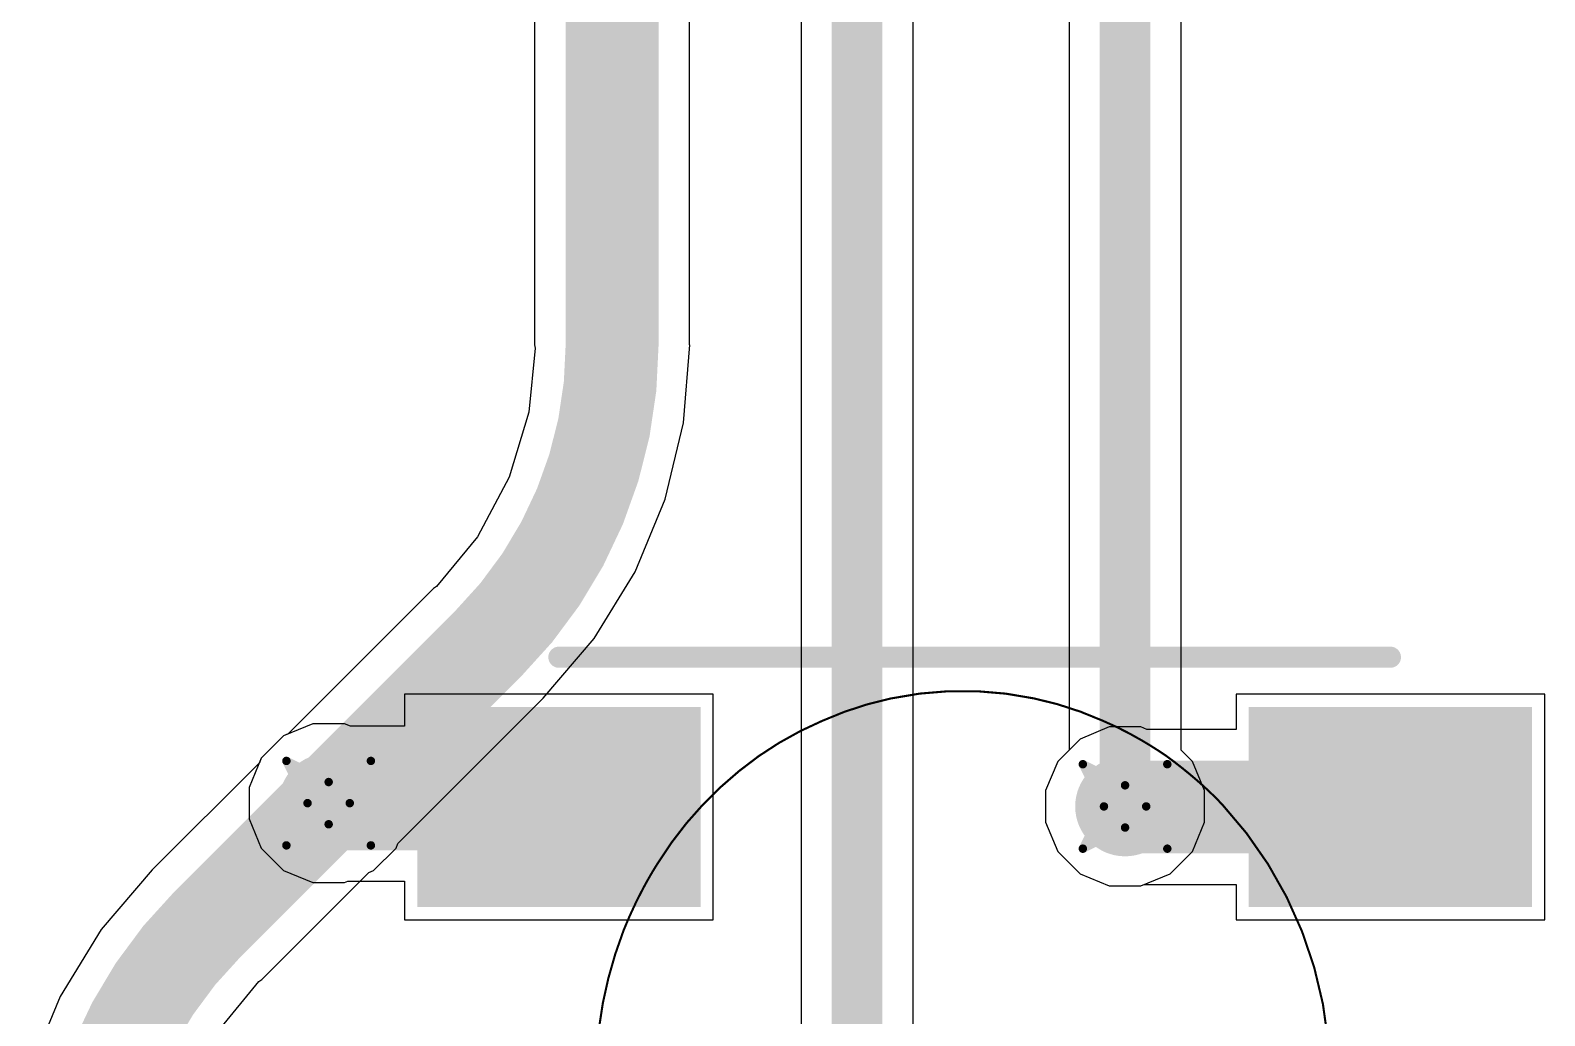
# Model space of a CAD drawing. Header units: inches. Extents: x -11 to 1110, y -7 to 455.
# Drawn here: x 678.4 to 687.5, y 78.46 to 84.38 of the extents above; entities that cross this region are included whole.
import ezdxf

# ---------------------------------------------------------------- set-up
doc = ezdxf.new("R2010")
doc.units = ezdxf.units.IN
for name, color, linetype in [('Bottom Layer', 5, 'Continuous'), ('Drill Drawing', 1, 'Continuous'), ('Mechanical 7', 56, 'Continuous'), ('Top Layer', 1, 'Continuous'), ('Top Overlay', 2, 'Continuous'), ('Top Paste', 8, 'Continuous'), ('Top Solder', 216, 'Continuous'), ('Via Holes', 16, 'Continuous')]:
    doc.layers.add(name, color=color, linetype=linetype)

msp = doc.modelspace()

# ---------------------------------------------------------------- hatches: boundary and pattern name
at = {"layer": 'Bottom Layer'}
h = msp.add_hatch(color=5, dxfattribs=at)
edge = h.paths.add_edge_path()
edge.add_arc((680.1912, 79.734), 0.3, 0, 360)
h = msp.add_hatch(color=5, dxfattribs=at)
edge = h.paths.add_edge_path()
edge.add_arc((684.9802, 79.7142), 0.3, 0, 360)
at = {"layer": 'Top Layer'}
for points in [[(680.8258, 80.2108), (682.3258, 80.2108), (682.3258, 79.2108), (680.8258, 79.2108)], [(687.3258, 79.2108), (685.8258, 79.2108), (685.8258, 80.2108), (687.3258, 80.2108)]]:
    msp.add_hatch(color=1, dxfattribs=at).paths.add_polyline_path(points)
h = msp.add_hatch(color=1, dxfattribs=at)
edge = h.paths.add_edge_path()
edge.add_arc((680.1912, 79.734), 0.3, 0, 360)
h = msp.add_hatch(color=1, dxfattribs=at)
edge = h.paths.add_edge_path()
edge.add_arc((684.9802, 79.7142), 0.3, 0, 360)
at = {"layer": 'Top Paste'}
for points in [[(680.8258, 80.2108), (682.3258, 80.2108), (682.3258, 79.2108), (680.8258, 79.2108)], [(687.3258, 79.2108), (685.8258, 79.2108), (685.8258, 80.2108), (687.3258, 80.2108)]]:
    msp.add_hatch(color=8, dxfattribs=at).paths.add_polyline_path(points)
at = {"layer": 'Top Solder'}
for points in [[(680.7242, 80.3124), (682.4274, 80.3124), (682.4274, 79.1092), (680.7242, 79.1092)], [(687.4274, 79.1092), (685.7242, 79.1092), (685.7242, 80.3124), (687.4274, 80.3124)]]:
    msp.add_hatch(color=216, dxfattribs=at).paths.add_polyline_path(points)
at = {"layer": 'Via Holes'}
h = msp.add_hatch(color=7, dxfattribs=at)
edge = h.paths.add_edge_path()
edge.add_arc((680.1912, 79.734), 0.15, 0, 360)
h = msp.add_hatch(color=7, dxfattribs=at)
edge = h.paths.add_edge_path()
edge.add_arc((684.9802, 79.7142), 0.15, 0, 360)

# ---------------------------------------------------------------- linework, layer by layer
at = {"layer": 'Bottom Layer'}
for p, q in [((681.4296, 97.4038), (681.4296, 82.4907)), ((682.3619, 82.4907), (682.3619, 97.4038)), ((683.0323, 95.854), (683.0323, 78.232)), ((683.7057, 78.232), (683.7057, 95.854)), ((684.6435, 93.8913), (684.6435, 80.0532)), ((685.3168, 80.0532), (685.3168, 93.8913)), ((681.4338, 82.4696), (681.3959, 82.0849)), ((681.4296, 82.4907), (681.4338, 82.4696)), ((682.3252, 82.0204), (682.3622, 82.4907)), ((682.3622, 82.4907), (682.3619, 82.4907)), ((681.3959, 82.0849), (681.2775, 81.6947)), ((682.2151, 81.5616), (682.3252, 82.0204)), ((681.2775, 81.6947), (681.0853, 81.335)), ((682.0345, 81.1258), (682.2151, 81.5616)), ((681.0853, 81.335), (680.8401, 81.0362)), ((681.788, 80.7235), (682.0345, 81.1258)), ((680.8222, 81.0243), (679.9486, 80.1507)), ((680.8401, 81.0362), (680.8222, 81.0243)), ((681.4817, 80.3648), (681.788, 80.7235)), ((680.6079, 79.4915), (681.4814, 80.365)), ((681.4814, 80.365), (681.4814, 80.365)), ((681.4814, 80.365), (681.4817, 80.3648)), ((679.9205, 80.139), (679.7861, 80.0046)), ((679.9486, 80.1507), (679.9205, 80.139)), ((684.6435, 80.0532), (684.5751, 79.9848)), ((685.3852, 79.9848), (685.3168, 80.0532)), ((679.7745, 79.9765), (679.1307, 79.3328)), ((679.7861, 80.0046), (679.7745, 79.9765)), ((684.5751, 79.9848), (684.5024, 79.8092)), ((685.458, 79.8092), (685.3852, 79.9848)), ((684.5024, 79.8092), (684.5024, 79.6192)), ((685.458, 79.6192), (685.458, 79.8092)), ((684.5024, 79.6192), (684.5751, 79.4435)), ((685.3852, 79.4435), (685.458, 79.6192)), ((680.4618, 79.3289), (680.5962, 79.4633)), ((680.5962, 79.4633), (680.6079, 79.4915)), ((684.5751, 79.4435), (684.7095, 79.3091)), ((685.2508, 79.3091), (685.3852, 79.4435)), ((679.1305, 79.333), (678.8241, 78.9743)), ((679.1307, 79.3328), (679.1305, 79.333)), ((680.4337, 79.3173), (680.4618, 79.3289)), ((679.79, 78.6735), (680.4337, 79.3173)), ((684.7095, 79.3091), (684.8851, 79.2364)), ((684.8851, 79.2364), (685.0752, 79.2364)), ((685.0752, 79.2364), (685.2508, 79.3091)), ((678.8241, 78.9743), (678.5776, 78.572)), ((679.5268, 78.3628), (679.7721, 78.6616)), ((679.7721, 78.6616), (679.79, 78.6735)), ((678.5776, 78.572), (678.3971, 78.1362))]:
    msp.add_line(p, q, dxfattribs=at)
for points in [[(681.8958, 82.4907, 0.5588, 0.5588, 0), (681.8958, 97.5269, 0.5588, 0.5588, 0)], [(683.369, 78.232, 0.3048, 0.3048, 0), (683.369, 96.193, 0.3048, 0.3048, 0)], [(684.9802, 79.7142, 0.3048, 0.3048, 0), (684.9802, 94.2303, 0.3048, 0.3048, 0)], [(681.8958, 82.4907, 0.5588, 0.5588, -0.198912), (681.1518, 80.6946, 0.5588, 0.5588, 0)], [(680.1912, 79.734, 0.5588, 0.5588, 0), (681.1518, 80.6946, 0.5588, 0.5588, 0)], [(679.4603, 79.0032, 0.5588, 0.5588, 0), (680.1912, 79.734, 0.5588, 0.5588, 0)], [(678.7164, 77.2071, 0.5588, 0.5588, -0.198912), (679.4603, 79.0032, 0.5588, 0.5588, 0)]]:
    msp.add_lwpolyline(points, format="xyseb", dxfattribs=at)
for points in [[(681.7561, 82.4907, 0.2794, 0.2794, 1), (682.0355, 82.4907, 0.2794, 0.2794, 1)], [(681.7561, 82.4907, 0.2794, 0.2794, 1), (682.0355, 82.4907, 0.2794, 0.2794, 1)], [(681.0121, 80.6946, 0.2794, 0.2794, 1), (681.2915, 80.6946, 0.2794, 0.2794, 1)], [(681.0121, 80.6946, 0.2794, 0.2794, 1), (681.2915, 80.6946, 0.2794, 0.2794, 1)], [(680.0515, 79.734, 0.2794, 0.2794, 1), (680.3309, 79.734, 0.2794, 0.2794, 1)], [(680.0515, 79.734, 0.2794, 0.2794, 1), (680.3309, 79.734, 0.2794, 0.2794, 1)], [(684.904, 79.7142, 0.1524, 0.1524, 1), (685.0564, 79.7142, 0.1524, 0.1524, 1)], [(679.3206, 79.0032, 0.2794, 0.2794, 1), (679.6, 79.0032, 0.2794, 0.2794, 1)], [(679.3206, 79.0032, 0.2794, 0.2794, 1), (679.6, 79.0032, 0.2794, 0.2794, 1)]]:
    msp.add_lwpolyline(points, format="xyseb", close=True, dxfattribs=at)
at = {"layer": 'Drill Drawing'}
for points in [[(679.9372, 79.988, 0.0508, 0.0508, 0), (680.1912, 79.861, 0.0508, 0.0508, 0)], [(679.9372, 79.988, 0.0508, 0.0508, 0), (680.0642, 79.734, 0.0508, 0.0508, 0)], [(680.1912, 79.861, 0.0508, 0.0508, 0), (680.4452, 79.988, 0.0508, 0.0508, 0)], [(680.3182, 79.734, 0.0508, 0.0508, 0), (680.4452, 79.988, 0.0508, 0.0508, 0)], [(684.7262, 79.9682, 0.0508, 0.0508, 0), (684.9802, 79.8412, 0.0508, 0.0508, 0)], [(684.7262, 79.9682, 0.0508, 0.0508, 0), (684.8532, 79.7142, 0.0508, 0.0508, 0)], [(684.9802, 79.8412, 0.0508, 0.0508, 0), (685.2342, 79.9682, 0.0508, 0.0508, 0)], [(685.1072, 79.7142, 0.0508, 0.0508, 0), (685.2342, 79.9682, 0.0508, 0.0508, 0)], [(679.9372, 79.48, 0.0508, 0.0508, 0), (680.0642, 79.734, 0.0508, 0.0508, 0)], [(680.3182, 79.734, 0.0508, 0.0508, 0), (680.4452, 79.48, 0.0508, 0.0508, 0)], [(684.7262, 79.4602, 0.0508, 0.0508, 0), (684.8532, 79.7142, 0.0508, 0.0508, 0)], [(685.1072, 79.7142, 0.0508, 0.0508, 0), (685.2342, 79.4602, 0.0508, 0.0508, 0)], [(679.9372, 79.48, 0.0508, 0.0508, 0), (680.1912, 79.607, 0.0508, 0.0508, 0)], [(680.1912, 79.607, 0.0508, 0.0508, 0), (680.4452, 79.48, 0.0508, 0.0508, 0)], [(684.7262, 79.4602, 0.0508, 0.0508, 0), (684.9802, 79.5872, 0.0508, 0.0508, 0)], [(684.9802, 79.5872, 0.0508, 0.0508, 0), (685.2342, 79.4602, 0.0508, 0.0508, 0)]]:
    msp.add_lwpolyline(points, format="xyseb", dxfattribs=at)
for points in [[(679.9245, 79.988, 0.0254, 0.0254, 1), (679.9499, 79.988, 0.0254, 0.0254, 1)], [(679.9245, 79.988, 0.0254, 0.0254, 1), (679.9499, 79.988, 0.0254, 0.0254, 1)], [(680.4325, 79.988, 0.0254, 0.0254, 1), (680.4579, 79.988, 0.0254, 0.0254, 1)], [(680.4325, 79.988, 0.0254, 0.0254, 1), (680.4579, 79.988, 0.0254, 0.0254, 1)], [(684.7135, 79.9682, 0.0254, 0.0254, 1), (684.7389, 79.9682, 0.0254, 0.0254, 1)], [(684.7135, 79.9682, 0.0254, 0.0254, 1), (684.7389, 79.9682, 0.0254, 0.0254, 1)], [(685.2215, 79.9682, 0.0254, 0.0254, 1), (685.2469, 79.9682, 0.0254, 0.0254, 1)], [(685.2215, 79.9682, 0.0254, 0.0254, 1), (685.2469, 79.9682, 0.0254, 0.0254, 1)], [(680.1785, 79.861, 0.0254, 0.0254, 1), (680.2039, 79.861, 0.0254, 0.0254, 1)], [(680.1785, 79.861, 0.0254, 0.0254, 1), (680.2039, 79.861, 0.0254, 0.0254, 1)], [(684.9675, 79.8412, 0.0254, 0.0254, 1), (684.9929, 79.8412, 0.0254, 0.0254, 1)], [(684.9675, 79.8412, 0.0254, 0.0254, 1), (684.9929, 79.8412, 0.0254, 0.0254, 1)], [(680.0515, 79.734, 0.0254, 0.0254, 1), (680.0769, 79.734, 0.0254, 0.0254, 1)], [(680.0515, 79.734, 0.0254, 0.0254, 1), (680.0769, 79.734, 0.0254, 0.0254, 1)], [(680.3055, 79.734, 0.0254, 0.0254, 1), (680.3309, 79.734, 0.0254, 0.0254, 1)], [(680.3055, 79.734, 0.0254, 0.0254, 1), (680.3309, 79.734, 0.0254, 0.0254, 1)], [(684.8405, 79.7142, 0.0254, 0.0254, 1), (684.8659, 79.7142, 0.0254, 0.0254, 1)], [(684.8405, 79.7142, 0.0254, 0.0254, 1), (684.8659, 79.7142, 0.0254, 0.0254, 1)], [(685.0945, 79.7142, 0.0254, 0.0254, 1), (685.1199, 79.7142, 0.0254, 0.0254, 1)], [(685.0945, 79.7142, 0.0254, 0.0254, 1), (685.1199, 79.7142, 0.0254, 0.0254, 1)], [(680.1785, 79.607, 0.0254, 0.0254, 1), (680.2039, 79.607, 0.0254, 0.0254, 1)], [(680.1785, 79.607, 0.0254, 0.0254, 1), (680.2039, 79.607, 0.0254, 0.0254, 1)], [(684.9675, 79.5872, 0.0254, 0.0254, 1), (684.9929, 79.5872, 0.0254, 0.0254, 1)], [(684.9675, 79.5872, 0.0254, 0.0254, 1), (684.9929, 79.5872, 0.0254, 0.0254, 1)], [(679.9245, 79.48, 0.0254, 0.0254, 1), (679.9499, 79.48, 0.0254, 0.0254, 1)], [(679.9245, 79.48, 0.0254, 0.0254, 1), (679.9499, 79.48, 0.0254, 0.0254, 1)], [(680.4325, 79.48, 0.0254, 0.0254, 1), (680.4579, 79.48, 0.0254, 0.0254, 1)], [(680.4325, 79.48, 0.0254, 0.0254, 1), (680.4579, 79.48, 0.0254, 0.0254, 1)], [(684.7135, 79.4602, 0.0254, 0.0254, 1), (684.7389, 79.4602, 0.0254, 0.0254, 1)], [(684.7135, 79.4602, 0.0254, 0.0254, 1), (684.7389, 79.4602, 0.0254, 0.0254, 1)], [(685.2215, 79.4602, 0.0254, 0.0254, 1), (685.2469, 79.4602, 0.0254, 0.0254, 1)], [(685.2215, 79.4602, 0.0254, 0.0254, 1), (685.2469, 79.4602, 0.0254, 0.0254, 1)]]:
    msp.add_lwpolyline(points, format="xyseb", close=True, dxfattribs=at)
at = {"layer": 'Mechanical 7'}
for points in [[(683.5727, 80.3637, 0.0127, 0.0127, -0.105096), (684.4338, 80.3637, 0.0127, 0.0127, 0)], [(683.5727, 80.3637, 0.0127, 0.0127, -0.105096), (684.4338, 80.3637, 0.0127, 0.0127, 0)], [(683.5727, 80.3637, 0.0127, 0.0127, -0.105096), (684.4338, 80.3637, 0.0127, 0.0127, 0)], [(683.5727, 80.3637, 0.0127, 0.0127, -0.105096), (684.4338, 80.3637, 0.0127, 0.0127, 0)], [(683.1599, 80.2293, 0.0127, 0.0127, -0.053785), (683.5727, 80.3637, 0.0127, 0.0127, 0)], [(683.1599, 80.2293, 0.0127, 0.0127, -0.053785), (683.5727, 80.3637, 0.0127, 0.0127, 0)], [(683.1599, 80.2293, 0.0127, 0.0127, -0.053785), (683.5727, 80.3637, 0.0127, 0.0127, 0)], [(683.1599, 80.2293, 0.0127, 0.0127, -0.053785), (683.5727, 80.3637, 0.0127, 0.0127, 0)], [(684.4338, 80.3637, 0.0127, 0.0127, -0.053745), (684.847, 80.2293, 0.0127, 0.0127, 0)], [(684.4338, 80.3637, 0.0127, 0.0127, -0.053745), (684.847, 80.2293, 0.0127, 0.0127, 0)], [(684.4338, 80.3637, 0.0127, 0.0127, -0.053745), (684.847, 80.2293, 0.0127, 0.0127, 0)], [(684.4338, 80.3637, 0.0127, 0.0127, -0.053745), (684.847, 80.2293, 0.0127, 0.0127, 0)], [(682.7775, 80.017, 0.0127, 0.0127, -0.052673), (683.1599, 80.2293, 0.0127, 0.0127, 0)], [(682.7775, 80.017, 0.0127, 0.0127, -0.052673), (683.1599, 80.2293, 0.0127, 0.0127, 0)], [(682.7775, 80.017, 0.0127, 0.0127, -0.052673), (683.1599, 80.2293, 0.0127, 0.0127, 0)], [(682.7775, 80.017, 0.0127, 0.0127, -0.052673), (683.1599, 80.2293, 0.0127, 0.0127, 0)], [(684.847, 80.2293, 0.0127, 0.0127, -0.031447), (685.0804, 80.1116, 0.0127, 0.0127, 0)], [(684.847, 80.2293, 0.0127, 0.0127, -0.031447), (685.0804, 80.1116, 0.0127, 0.0127, 0)], [(684.847, 80.2293, 0.0127, 0.0127, -0.031447), (685.0804, 80.1116, 0.0127, 0.0127, 0)], [(684.847, 80.2293, 0.0127, 0.0127, -0.031447), (685.0804, 80.1116, 0.0127, 0.0127, 0)], [(685.0804, 80.1116, 0.0127, 0.0127, -0.018472), (685.2294, 80.017, 0.0127, 0.0127, 0)], [(685.0804, 80.1116, 0.0127, 0.0127, -0.018472), (685.2294, 80.017, 0.0127, 0.0127, 0)], [(685.0804, 80.1116, 0.0127, 0.0127, -0.018472), (685.2294, 80.017, 0.0127, 0.0127, 0)], [(685.0804, 80.1116, 0.0127, 0.0127, -0.018472), (685.2294, 80.017, 0.0127, 0.0127, 0)], [(682.4434, 79.727, 0.0127, 0.0127, -0.048576), (682.7775, 80.017, 0.0127, 0.0127, 0)], [(682.4434, 79.727, 0.0127, 0.0127, -0.048576), (682.7775, 80.017, 0.0127, 0.0127, 0)], [(682.4434, 79.727, 0.0127, 0.0127, -0.048576), (682.7775, 80.017, 0.0127, 0.0127, 0)], [(682.4434, 79.727, 0.0127, 0.0127, -0.048576), (682.7775, 80.017, 0.0127, 0.0127, 0)], [(685.2294, 80.017, 0.0127, 0.0127, -0.015862), (685.3688, 79.9084, 0.0127, 0.0127, 0)], [(685.2294, 80.017, 0.0127, 0.0127, -0.015862), (685.3688, 79.9084, 0.0127, 0.0127, 0)], [(685.2294, 80.017, 0.0127, 0.0127, -0.015862), (685.3688, 79.9084, 0.0127, 0.0127, 0)], [(685.2294, 80.017, 0.0127, 0.0127, -0.015862), (685.3688, 79.9084, 0.0127, 0.0127, 0)], [(685.3688, 79.9084, 0.0127, 0.0127, -0.013769), (685.4686, 79.8207, 0.0127, 0.0127, 0)], [(685.3688, 79.9084, 0.0127, 0.0127, -0.013769), (685.4686, 79.8207, 0.0127, 0.0127, 0)], [(685.3688, 79.9084, 0.0127, 0.0127, -0.013769), (685.4686, 79.8207, 0.0127, 0.0127, 0)], [(685.3688, 79.9084, 0.0127, 0.0127, -0.013769), (685.4686, 79.8207, 0.0127, 0.0127, 0)], [(685.4686, 79.8207, 0.0127, 0.0127, -0.015348), (685.5635, 79.727, 0.0127, 0.0127, 0)], [(685.4686, 79.8207, 0.0127, 0.0127, -0.015348), (685.5635, 79.727, 0.0127, 0.0127, 0)], [(685.4686, 79.8207, 0.0127, 0.0127, -0.015348), (685.5635, 79.727, 0.0127, 0.0127, 0)], [(685.4686, 79.8207, 0.0127, 0.0127, -0.015348), (685.5635, 79.727, 0.0127, 0.0127, 0)], [(682.169, 79.371, 0.0127, 0.0127, -0.051482), (682.4434, 79.727, 0.0127, 0.0127, 0)], [(682.169, 79.371, 0.0127, 0.0127, -0.051482), (682.4434, 79.727, 0.0127, 0.0127, 0)], [(682.169, 79.371, 0.0127, 0.0127, -0.051482), (682.4434, 79.727, 0.0127, 0.0127, 0)], [(682.169, 79.371, 0.0127, 0.0127, -0.051482), (682.4434, 79.727, 0.0127, 0.0127, 0)], [(685.5635, 79.727, 0.0127, 0.0127, -0.189566), (686.2118, 78.0756, 0.0127, 0.0127, 0)], [(685.5635, 79.727, 0.0127, 0.0127, -0.189566), (686.2118, 78.0756, 0.0127, 0.0127, 0)], [(685.5635, 79.727, 0.0127, 0.0127, -0.189566), (686.2118, 78.0756, 0.0127, 0.0127, 0)], [(685.5635, 79.727, 0.0127, 0.0127, -0.189566), (686.2118, 78.0756, 0.0127, 0.0127, 0)], [(682.0793, 79.2161, 0.0127, 0.0127, -0.019121), (682.169, 79.371, 0.0127, 0.0127, 0)], [(682.0793, 79.2161, 0.0127, 0.0127, -0.019121), (682.169, 79.371, 0.0127, 0.0127, 0)], [(682.0793, 79.2161, 0.0127, 0.0127, -0.019121), (682.169, 79.371, 0.0127, 0.0127, 0)], [(682.0793, 79.2161, 0.0127, 0.0127, -0.019121), (682.169, 79.371, 0.0127, 0.0127, 0)], [(681.9651, 78.9699, 0.0127, 0.0127, -0.025875), (682.0793, 79.2161, 0.0127, 0.0127, 0)], [(681.9651, 78.9699, 0.0127, 0.0127, -0.025875), (682.0793, 79.2161, 0.0127, 0.0127, 0)], [(681.9651, 78.9699, 0.0127, 0.0127, -0.025875), (682.0793, 79.2161, 0.0127, 0.0127, 0)], [(681.9651, 78.9699, 0.0127, 0.0127, -0.025875), (682.0793, 79.2161, 0.0127, 0.0127, 0)], [(681.8402, 78.5332, 0.0127, 0.0127, -0.044362), (681.9651, 78.9699, 0.0127, 0.0127, 0)], [(681.8402, 78.5332, 0.0127, 0.0127, -0.044362), (681.9651, 78.9699, 0.0127, 0.0127, 0)], [(681.8402, 78.5332, 0.0127, 0.0127, -0.044362), (681.9651, 78.9699, 0.0127, 0.0127, 0)], [(681.8402, 78.5332, 0.0127, 0.0127, -0.044362), (681.9651, 78.9699, 0.0127, 0.0127, 0)], [(681.7982, 78.0756, 0.0127, 0.0127, -0.045639), (681.8402, 78.5332, 0.0127, 0.0127, 0)], [(681.7982, 78.0756, 0.0127, 0.0127, -0.045639), (681.8402, 78.5332, 0.0127, 0.0127, 0)], [(681.7982, 78.0756, 0.0127, 0.0127, -0.045639), (681.8402, 78.5332, 0.0127, 0.0127, 0)], [(681.7982, 78.0756, 0.0127, 0.0127, -0.045639), (681.8402, 78.5332, 0.0127, 0.0127, 0)]]:
    msp.add_lwpolyline(points, format="xyseb", dxfattribs=at)
for points in [[(683.5695, 80.3637, 0.00635, 0.00635, 1), (683.5759, 80.3637, 0.00635, 0.00635, 1)], [(683.5695, 80.3637, 0.00635, 0.00635, 1), (683.5759, 80.3637, 0.00635, 0.00635, 1)], [(683.5695, 80.3637, 0.00635, 0.00635, 1), (683.5759, 80.3637, 0.00635, 0.00635, 1)], [(683.5695, 80.3637, 0.00635, 0.00635, 1), (683.5759, 80.3637, 0.00635, 0.00635, 1)], [(683.5695, 80.3637, 0.00635, 0.00635, 1), (683.5759, 80.3637, 0.00635, 0.00635, 1)], [(683.5695, 80.3637, 0.00635, 0.00635, 1), (683.5759, 80.3637, 0.00635, 0.00635, 1)], [(683.5695, 80.3637, 0.00635, 0.00635, 1), (683.5759, 80.3637, 0.00635, 0.00635, 1)], [(683.5695, 80.3637, 0.00635, 0.00635, 1), (683.5759, 80.3637, 0.00635, 0.00635, 1)], [(684.4306, 80.3637, 0.00635, 0.00635, 1), (684.437, 80.3637, 0.00635, 0.00635, 1)], [(684.4306, 80.3637, 0.00635, 0.00635, 1), (684.437, 80.3637, 0.00635, 0.00635, 1)], [(684.4306, 80.3637, 0.00635, 0.00635, 1), (684.437, 80.3637, 0.00635, 0.00635, 1)], [(684.4306, 80.3637, 0.00635, 0.00635, 1), (684.437, 80.3637, 0.00635, 0.00635, 1)], [(684.4306, 80.3637, 0.00635, 0.00635, 1), (684.437, 80.3637, 0.00635, 0.00635, 1)], [(684.4306, 80.3637, 0.00635, 0.00635, 1), (684.437, 80.3637, 0.00635, 0.00635, 1)], [(684.4306, 80.3637, 0.00635, 0.00635, 1), (684.437, 80.3637, 0.00635, 0.00635, 1)], [(684.4306, 80.3637, 0.00635, 0.00635, 1), (684.437, 80.3637, 0.00635, 0.00635, 1)], [(683.1567, 80.2293, 0.00635, 0.00635, 1), (683.1631, 80.2293, 0.00635, 0.00635, 1)], [(683.1567, 80.2293, 0.00635, 0.00635, 1), (683.1631, 80.2293, 0.00635, 0.00635, 1)], [(683.1567, 80.2293, 0.00635, 0.00635, 1), (683.1631, 80.2293, 0.00635, 0.00635, 1)], [(683.1567, 80.2293, 0.00635, 0.00635, 1), (683.1631, 80.2293, 0.00635, 0.00635, 1)], [(683.1567, 80.2293, 0.00635, 0.00635, 1), (683.1631, 80.2293, 0.00635, 0.00635, 1)], [(683.1567, 80.2293, 0.00635, 0.00635, 1), (683.1631, 80.2293, 0.00635, 0.00635, 1)], [(683.1567, 80.2293, 0.00635, 0.00635, 1), (683.1631, 80.2293, 0.00635, 0.00635, 1)], [(683.1567, 80.2293, 0.00635, 0.00635, 1), (683.1631, 80.2293, 0.00635, 0.00635, 1)], [(684.8438, 80.2293, 0.00635, 0.00635, 1), (684.8501, 80.2293, 0.00635, 0.00635, 1)], [(684.8438, 80.2293, 0.00635, 0.00635, 1), (684.8501, 80.2293, 0.00635, 0.00635, 1)], [(684.8438, 80.2293, 0.00635, 0.00635, 1), (684.8501, 80.2293, 0.00635, 0.00635, 1)], [(684.8438, 80.2293, 0.00635, 0.00635, 1), (684.8501, 80.2293, 0.00635, 0.00635, 1)], [(684.8438, 80.2293, 0.00635, 0.00635, 1), (684.8501, 80.2293, 0.00635, 0.00635, 1)], [(684.8438, 80.2293, 0.00635, 0.00635, 1), (684.8501, 80.2293, 0.00635, 0.00635, 1)], [(684.8438, 80.2293, 0.00635, 0.00635, 1), (684.8501, 80.2293, 0.00635, 0.00635, 1)], [(684.8438, 80.2293, 0.00635, 0.00635, 1), (684.8501, 80.2293, 0.00635, 0.00635, 1)], [(685.0772, 80.1116, 0.00635, 0.00635, 1), (685.0836, 80.1116, 0.00635, 0.00635, 1)], [(685.0772, 80.1116, 0.00635, 0.00635, 1), (685.0836, 80.1116, 0.00635, 0.00635, 1)], [(685.0772, 80.1116, 0.00635, 0.00635, 1), (685.0836, 80.1116, 0.00635, 0.00635, 1)], [(685.0772, 80.1116, 0.00635, 0.00635, 1), (685.0836, 80.1116, 0.00635, 0.00635, 1)], [(685.0772, 80.1116, 0.00635, 0.00635, 1), (685.0836, 80.1116, 0.00635, 0.00635, 1)], [(685.0772, 80.1116, 0.00635, 0.00635, 1), (685.0836, 80.1116, 0.00635, 0.00635, 1)], [(685.0772, 80.1116, 0.00635, 0.00635, 1), (685.0836, 80.1116, 0.00635, 0.00635, 1)], [(685.0772, 80.1116, 0.00635, 0.00635, 1), (685.0836, 80.1116, 0.00635, 0.00635, 1)], [(682.7743, 80.017, 0.00635, 0.00635, 1), (682.7807, 80.017, 0.00635, 0.00635, 1)], [(682.7743, 80.017, 0.00635, 0.00635, 1), (682.7807, 80.017, 0.00635, 0.00635, 1)], [(682.7743, 80.017, 0.00635, 0.00635, 1), (682.7807, 80.017, 0.00635, 0.00635, 1)], [(682.7743, 80.017, 0.00635, 0.00635, 1), (682.7807, 80.017, 0.00635, 0.00635, 1)], [(682.7743, 80.017, 0.00635, 0.00635, 1), (682.7807, 80.017, 0.00635, 0.00635, 1)], [(682.7743, 80.017, 0.00635, 0.00635, 1), (682.7807, 80.017, 0.00635, 0.00635, 1)], [(682.7743, 80.017, 0.00635, 0.00635, 1), (682.7807, 80.017, 0.00635, 0.00635, 1)], [(682.7743, 80.017, 0.00635, 0.00635, 1), (682.7807, 80.017, 0.00635, 0.00635, 1)], [(685.2262, 80.017, 0.00635, 0.00635, 1), (685.2325, 80.017, 0.00635, 0.00635, 1)], [(685.2262, 80.017, 0.00635, 0.00635, 1), (685.2325, 80.017, 0.00635, 0.00635, 1)], [(685.2262, 80.017, 0.00635, 0.00635, 1), (685.2325, 80.017, 0.00635, 0.00635, 1)], [(685.2262, 80.017, 0.00635, 0.00635, 1), (685.2325, 80.017, 0.00635, 0.00635, 1)], [(685.2262, 80.017, 0.00635, 0.00635, 1), (685.2325, 80.017, 0.00635, 0.00635, 1)], [(685.2262, 80.017, 0.00635, 0.00635, 1), (685.2325, 80.017, 0.00635, 0.00635, 1)], [(685.2262, 80.017, 0.00635, 0.00635, 1), (685.2325, 80.017, 0.00635, 0.00635, 1)], [(685.2262, 80.017, 0.00635, 0.00635, 1), (685.2325, 80.017, 0.00635, 0.00635, 1)], [(685.3657, 79.9084, 0.00635, 0.00635, 1), (685.372, 79.9084, 0.00635, 0.00635, 1)], [(685.3657, 79.9084, 0.00635, 0.00635, 1), (685.372, 79.9084, 0.00635, 0.00635, 1)], [(685.3657, 79.9084, 0.00635, 0.00635, 1), (685.372, 79.9084, 0.00635, 0.00635, 1)], [(685.3657, 79.9084, 0.00635, 0.00635, 1), (685.372, 79.9084, 0.00635, 0.00635, 1)], [(685.3657, 79.9084, 0.00635, 0.00635, 1), (685.372, 79.9084, 0.00635, 0.00635, 1)], [(685.3657, 79.9084, 0.00635, 0.00635, 1), (685.372, 79.9084, 0.00635, 0.00635, 1)], [(685.3657, 79.9084, 0.00635, 0.00635, 1), (685.372, 79.9084, 0.00635, 0.00635, 1)], [(685.3657, 79.9084, 0.00635, 0.00635, 1), (685.372, 79.9084, 0.00635, 0.00635, 1)], [(685.4655, 79.8207, 0.00635, 0.00635, 1), (685.4718, 79.8207, 0.00635, 0.00635, 1)], [(685.4655, 79.8207, 0.00635, 0.00635, 1), (685.4718, 79.8207, 0.00635, 0.00635, 1)], [(685.4655, 79.8207, 0.00635, 0.00635, 1), (685.4718, 79.8207, 0.00635, 0.00635, 1)], [(685.4655, 79.8207, 0.00635, 0.00635, 1), (685.4718, 79.8207, 0.00635, 0.00635, 1)], [(685.4655, 79.8207, 0.00635, 0.00635, 1), (685.4718, 79.8207, 0.00635, 0.00635, 1)], [(685.4655, 79.8207, 0.00635, 0.00635, 1), (685.4718, 79.8207, 0.00635, 0.00635, 1)], [(685.4655, 79.8207, 0.00635, 0.00635, 1), (685.4718, 79.8207, 0.00635, 0.00635, 1)], [(685.4655, 79.8207, 0.00635, 0.00635, 1), (685.4718, 79.8207, 0.00635, 0.00635, 1)], [(682.4402, 79.727, 0.00635, 0.00635, 1), (682.4466, 79.727, 0.00635, 0.00635, 1)], [(682.4402, 79.727, 0.00635, 0.00635, 1), (682.4466, 79.727, 0.00635, 0.00635, 1)], [(682.4402, 79.727, 0.00635, 0.00635, 1), (682.4466, 79.727, 0.00635, 0.00635, 1)], [(682.4402, 79.727, 0.00635, 0.00635, 1), (682.4466, 79.727, 0.00635, 0.00635, 1)], [(682.4402, 79.727, 0.00635, 0.00635, 1), (682.4466, 79.727, 0.00635, 0.00635, 1)], [(682.4402, 79.727, 0.00635, 0.00635, 1), (682.4466, 79.727, 0.00635, 0.00635, 1)], [(682.4402, 79.727, 0.00635, 0.00635, 1), (682.4466, 79.727, 0.00635, 0.00635, 1)], [(682.4402, 79.727, 0.00635, 0.00635, 1), (682.4466, 79.727, 0.00635, 0.00635, 1)], [(685.5603, 79.727, 0.00635, 0.00635, 1), (685.5666, 79.727, 0.00635, 0.00635, 1)], [(685.5603, 79.727, 0.00635, 0.00635, 1), (685.5666, 79.727, 0.00635, 0.00635, 1)], [(685.5603, 79.727, 0.00635, 0.00635, 1), (685.5666, 79.727, 0.00635, 0.00635, 1)], [(685.5603, 79.727, 0.00635, 0.00635, 1), (685.5666, 79.727, 0.00635, 0.00635, 1)], [(685.5603, 79.727, 0.00635, 0.00635, 1), (685.5666, 79.727, 0.00635, 0.00635, 1)], [(685.5603, 79.727, 0.00635, 0.00635, 1), (685.5666, 79.727, 0.00635, 0.00635, 1)], [(685.5603, 79.727, 0.00635, 0.00635, 1), (685.5666, 79.727, 0.00635, 0.00635, 1)], [(685.5603, 79.727, 0.00635, 0.00635, 1), (685.5666, 79.727, 0.00635, 0.00635, 1)], [(682.1658, 79.371, 0.00635, 0.00635, 1), (682.1722, 79.371, 0.00635, 0.00635, 1)], [(682.1658, 79.371, 0.00635, 0.00635, 1), (682.1722, 79.371, 0.00635, 0.00635, 1)], [(682.1658, 79.371, 0.00635, 0.00635, 1), (682.1722, 79.371, 0.00635, 0.00635, 1)], [(682.1658, 79.371, 0.00635, 0.00635, 1), (682.1722, 79.371, 0.00635, 0.00635, 1)], [(682.1658, 79.371, 0.00635, 0.00635, 1), (682.1722, 79.371, 0.00635, 0.00635, 1)], [(682.1658, 79.371, 0.00635, 0.00635, 1), (682.1722, 79.371, 0.00635, 0.00635, 1)], [(682.1658, 79.371, 0.00635, 0.00635, 1), (682.1722, 79.371, 0.00635, 0.00635, 1)], [(682.1658, 79.371, 0.00635, 0.00635, 1), (682.1722, 79.371, 0.00635, 0.00635, 1)], [(682.0761, 79.2161, 0.00635, 0.00635, 1), (682.0825, 79.2161, 0.00635, 0.00635, 1)], [(682.0761, 79.2161, 0.00635, 0.00635, 1), (682.0825, 79.2161, 0.00635, 0.00635, 1)], [(682.0761, 79.2161, 0.00635, 0.00635, 1), (682.0825, 79.2161, 0.00635, 0.00635, 1)], [(682.0761, 79.2161, 0.00635, 0.00635, 1), (682.0825, 79.2161, 0.00635, 0.00635, 1)], [(682.0761, 79.2161, 0.00635, 0.00635, 1), (682.0825, 79.2161, 0.00635, 0.00635, 1)], [(682.0761, 79.2161, 0.00635, 0.00635, 1), (682.0825, 79.2161, 0.00635, 0.00635, 1)], [(682.0761, 79.2161, 0.00635, 0.00635, 1), (682.0825, 79.2161, 0.00635, 0.00635, 1)], [(682.0761, 79.2161, 0.00635, 0.00635, 1), (682.0825, 79.2161, 0.00635, 0.00635, 1)], [(681.9619, 78.9699, 0.00635, 0.00635, 1), (681.9682, 78.9699, 0.00635, 0.00635, 1)], [(681.9619, 78.9699, 0.00635, 0.00635, 1), (681.9682, 78.9699, 0.00635, 0.00635, 1)], [(681.9619, 78.9699, 0.00635, 0.00635, 1), (681.9682, 78.9699, 0.00635, 0.00635, 1)], [(681.9619, 78.9699, 0.00635, 0.00635, 1), (681.9682, 78.9699, 0.00635, 0.00635, 1)], [(681.9619, 78.9699, 0.00635, 0.00635, 1), (681.9682, 78.9699, 0.00635, 0.00635, 1)], [(681.9619, 78.9699, 0.00635, 0.00635, 1), (681.9682, 78.9699, 0.00635, 0.00635, 1)], [(681.9619, 78.9699, 0.00635, 0.00635, 1), (681.9682, 78.9699, 0.00635, 0.00635, 1)], [(681.9619, 78.9699, 0.00635, 0.00635, 1), (681.9682, 78.9699, 0.00635, 0.00635, 1)], [(681.837, 78.5332, 0.00635, 0.00635, 1), (681.8433, 78.5332, 0.00635, 0.00635, 1)], [(681.837, 78.5332, 0.00635, 0.00635, 1), (681.8433, 78.5332, 0.00635, 0.00635, 1)], [(681.837, 78.5332, 0.00635, 0.00635, 1), (681.8433, 78.5332, 0.00635, 0.00635, 1)], [(681.837, 78.5332, 0.00635, 0.00635, 1), (681.8433, 78.5332, 0.00635, 0.00635, 1)], [(681.837, 78.5332, 0.00635, 0.00635, 1), (681.8433, 78.5332, 0.00635, 0.00635, 1)], [(681.837, 78.5332, 0.00635, 0.00635, 1), (681.8433, 78.5332, 0.00635, 0.00635, 1)], [(681.837, 78.5332, 0.00635, 0.00635, 1), (681.8433, 78.5332, 0.00635, 0.00635, 1)], [(681.837, 78.5332, 0.00635, 0.00635, 1), (681.8433, 78.5332, 0.00635, 0.00635, 1)]]:
    msp.add_lwpolyline(points, format="xyseb", close=True, dxfattribs=at)
at = {"layer": 'Top Layer'}
for p, q in [((682.5036, 80.3886), (680.648, 80.3886)), ((680.648, 80.3886), (680.648, 80.1968)), ((682.5036, 79.033), (682.5036, 80.3886)), ((687.5036, 80.3886), (685.648, 80.3886)), ((685.648, 80.3886), (685.648, 80.177)), ((687.5036, 79.033), (687.5036, 80.3886)), ((679.9205, 80.139), (679.7861, 80.0046)), ((680.0961, 80.2118), (679.9205, 80.139)), ((680.2862, 80.2118), (680.0961, 80.2118)), ((680.3225, 80.1968), (680.2862, 80.2118)), ((680.648, 80.1968), (680.3225, 80.1968)), ((684.8851, 80.192), (684.7095, 80.1193)), ((685.0752, 80.192), (684.8851, 80.192)), ((685.1115, 80.177), (685.0752, 80.192)), ((685.648, 80.177), (685.1115, 80.177)), ((684.7095, 80.1193), (684.5751, 79.9848)), ((679.7861, 80.0046), (679.7134, 79.829)), ((684.5751, 79.9848), (684.5024, 79.8092)), ((679.7134, 79.829), (679.7134, 79.639)), ((684.5024, 79.8092), (684.5024, 79.6192)), ((679.7134, 79.639), (679.7861, 79.4633)), ((684.5024, 79.6192), (684.5751, 79.4435)), ((679.7861, 79.4633), (679.9205, 79.3289)), ((684.5751, 79.4435), (684.7095, 79.3091)), ((679.9205, 79.3289), (680.0961, 79.2562)), ((680.0961, 79.2562), (680.2862, 79.2562)), ((680.2862, 79.2562), (680.3061, 79.2644)), ((680.3061, 79.2644), (680.648, 79.2644)), ((680.648, 79.2644), (680.648, 79.033)), ((684.7095, 79.3091), (684.8851, 79.2364)), ((684.8851, 79.2364), (685.0752, 79.2364)), ((685.0752, 79.2364), (685.0951, 79.2446)), ((685.0951, 79.2446), (685.648, 79.2446)), ((685.648, 79.2446), (685.648, 79.033)), ((680.648, 79.033), (682.5036, 79.033)), ((685.648, 79.033), (687.5036, 79.033))]:
    msp.add_line(p, q, dxfattribs=at)
for points in [[(680.1912, 79.7306, 0.5588, 0.5588, 0), (681.7868, 79.7306, 0.5588, 0.5588, 0)], [(684.9802, 79.7108, 0.5588, 0.5588, 0), (686.5758, 79.7108, 0.5588, 0.5588, 0)]]:
    msp.add_lwpolyline(points, format="xyseb", dxfattribs=at)
for points in [[(680.0515, 79.7306, 0.2794, 0.2794, 1), (680.3309, 79.7306, 0.2794, 0.2794, 1)], [(681.6471, 79.7306, 0.2794, 0.2794, 1), (681.9265, 79.7306, 0.2794, 0.2794, 1)], [(684.8405, 79.7108, 0.2794, 0.2794, 1), (685.1199, 79.7108, 0.2794, 0.2794, 1)], [(686.4361, 79.7108, 0.2794, 0.2794, 1), (686.7155, 79.7108, 0.2794, 0.2794, 1)]]:
    msp.add_lwpolyline(points, format="xyseb", close=True, dxfattribs=at)
at = {"layer": 'Top Overlay'}
for points in [[(681.5758, 80.6116, 0.127, 0.127, 0), (686.5758, 80.6116, 0.127, 0.127, 0)], [(680.5198, 79.6102, 0.254, 0.254, 0), (680.5198, 79.8642, 0.254, 0.254, 0)], [(680.5198, 79.8642, 0.254, 0.254, 0), (680.6468, 79.7372, 0.254, 0.254, 0)], [(680.5198, 79.6102, 0.254, 0.254, 0), (680.6468, 79.7372, 0.254, 0.254, 0)]]:
    msp.add_lwpolyline(points, format="xyseb", dxfattribs=at)
for points in [[(681.544, 80.6116, 0.0635, 0.0635, 1), (681.6075, 80.6116, 0.0635, 0.0635, 1)], [(686.544, 80.6116, 0.0635, 0.0635, 1), (686.6075, 80.6116, 0.0635, 0.0635, 1)], [(680.4563, 79.8642, 0.127, 0.127, 1), (680.5833, 79.8642, 0.127, 0.127, 1)], [(680.4563, 79.8642, 0.127, 0.127, 1), (680.5833, 79.8642, 0.127, 0.127, 1)], [(680.5833, 79.7372, 0.127, 0.127, 1), (680.7103, 79.7372, 0.127, 0.127, 1)], [(680.5833, 79.7372, 0.127, 0.127, 1), (680.7103, 79.7372, 0.127, 0.127, 1)], [(680.4563, 79.6102, 0.127, 0.127, 1), (680.5833, 79.6102, 0.127, 0.127, 1)], [(680.4563, 79.6102, 0.127, 0.127, 1), (680.5833, 79.6102, 0.127, 0.127, 1)]]:
    msp.add_lwpolyline(points, format="xyseb", close=True, dxfattribs=at)

doc.saveas('drawing.dxf')
